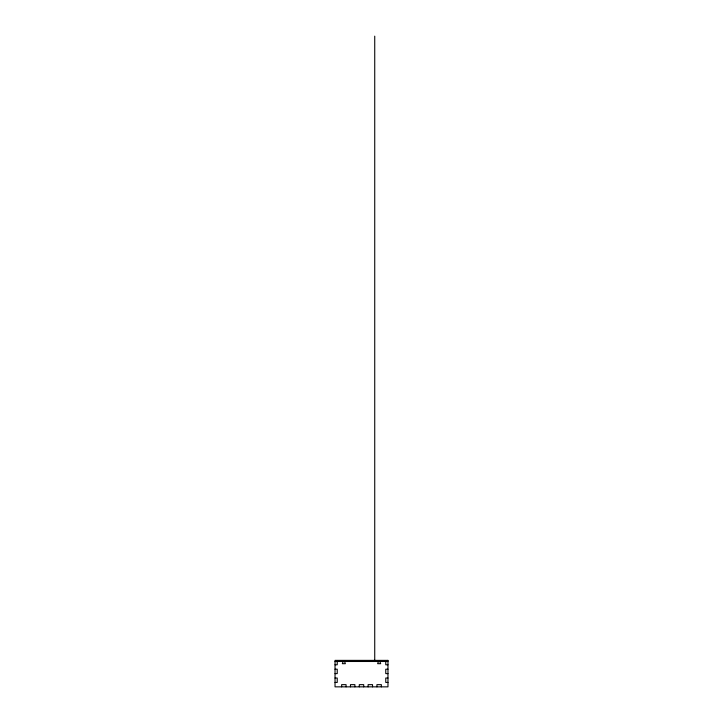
<?xml version="1.0" encoding="UTF-8"?>
<svg xmlns="http://www.w3.org/2000/svg" width="723" height="723" viewBox="0 0 723 723"><rect width="100%" height="100%" fill="white"/><g stroke="black" fill="none" stroke-linecap="round" stroke-linejoin="round"><path stroke-width="1.08" d="M335.029 661.482L387.971 661.482M335.029 664.789L337.234 664.789L337.234 661.482M387.971 664.789L385.766 664.789L385.766 661.482M335.029 669.2L337.234 669.2L337.234 673.619L335.029 673.619M387.971 669.2L385.766 669.2L385.766 673.619L387.971 673.619M335.029 678.029L337.234 678.029L337.234 682.44L335.029 682.44M387.971 678.029L385.766 678.029L385.766 682.44L387.971 682.44M381.355 686.85L381.355 684.645L376.936 684.645L376.936 686.85M379.873 661.482L380.66 663.687L377.632 663.687L378.418 661.482M374.731 36.15L374.731 660.126M372.526 686.85L372.526 684.645L368.115 684.645L368.115 686.85M363.705 686.85L363.705 684.645L359.295 684.645L359.295 686.85M354.885 686.85L354.885 684.645L350.474 684.645L350.474 686.85M346.064 686.85L346.064 684.645L341.645 684.645L341.645 686.85M344.582 661.482L345.368 663.687L342.341 663.687L343.127 661.482M387.971 660.379L335.029 660.379L335.029 686.85L387.971 686.85L387.971 660.379"/></g></svg>
